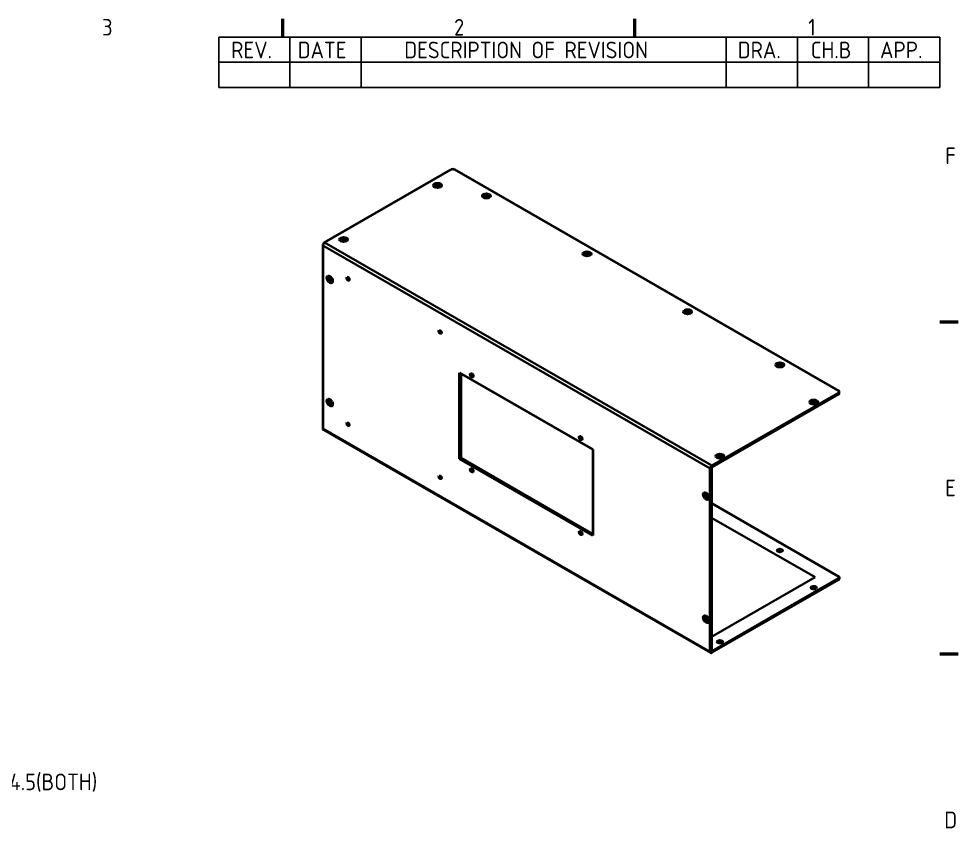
# Model space of a CAD drawing. Header units: millimetres. Extents: x 0 to 1188, y 0 to 840.
# Drawn here: x 779.7 to 1175.8, y 486.4 to 827.8 of the extents above; entities that cross this region are included whole.
import ezdxf

# ---------------------------------------------------------------- set-up
doc = ezdxf.new("R2010")
doc.units = ezdxf.units.MM
doc.header["$LTSCALE"] = 2
doc.layers.get('0').update_dxf_attribs({"color": 3, "lineweight": 25})
for name, color, linetype, lineweight in [('가시적인 것(ISO)', 3, 'Continuous', 40), ('가시적인 좁은 것(ISO)', 3, 'Continuous', 35), ('경계(ISO)', 7, 'Continuous', 50), ('기호(ISO)', 5, 'Continuous', 25)]:
    doc.layers.add(name, color=color, linetype=linetype, lineweight=lineweight)
doc.styles.add('문자 텍스트_PSTEK_POSCO', font='isocp.shx')
doc.styles.add('치수 텍스트_PSTEK_POSCO', font='isocp.shx')
doc.dimstyles.new('치수_PSTEK_POSCO$7', dxfattribs={"dimscale": 2, "dimtxt": 3.5, "dimasz": 2.5, "dimexe": 2, "dimexo": 2.5, "dimgap": 1, "dimtad": 1, "dimrnd": 1e-08, "dimdsep": 46, "dimtxsty": '치수 텍스트_PSTEK_POSCO', "dimcen": 0.09, "dimdle": 10, "dimclrd": 7, "dimclre": 7, "dimclrt": 2, "dimadec": 1, "dimazin": 2, "dimtfac": 1, "dimtmove": 0, "dimatfit": 3, "dimfxl": 0, "dimtolj": 1, "dimlwd": -1, "dimlwe": -1, "dimarcsym": 0})

# ---------------------------------------------------------------- blocks, each defined once
blk = doc.blocks.new('경계 Default Border')
at = {"layer": '경계(ISO)'}
for p, q in [((445.4999923706055, 410), (445.4999923706055, 413.8999938964844)), ((519.7499847412109, 410), (519.7499847412109, 413.8999938964844)), ((584.0000152587891, 350), (587.9000091552734, 350)), ((584.0000152587891, 280), (587.9000091552734, 280))]:
    blk.add_line(p, q, dxfattribs=at)
at = {"layer": '경계(ISO)', "color": 2, "char_height": 3.499999940395355, "attachment_point": 7, "style": '문자 텍스트_PSTEK_POSCO'}
for s, insert in [('3', (407.4049628911206, 410.3666269379668)), ('2', (481.6073627700749, 410.3666269379668)), ('1', (556.2754104957878, 410.4)), ('F', (585.1519627901149, 383.2500000298023)), ('E', (585.1519627901149, 313.2166269677691)), ('D', (584.9579818578792, 243.2166269677691))]:
    blk.add_mtext(s, dxfattribs=dict(at, insert=insert))
blk = doc.blocks.new('리비전 내역')
at = {"layer": '기호(ISO)'}
for p, q in [((432.0000152587891, 410), (584.0000152587891, 410)), ((432.0000152587891, 410), (432.0000152587891, 404.7200000596047)), ((447.0000152587891, 410), (447.0000152587891, 404.7200000596047)), ((462.0000152587891, 410), (462.0000152587891, 404.7200000596047)), ((539.0000152587891, 410), (539.0000152587891, 404.7200000596047)), ((554.0000152587891, 410), (554.0000152587891, 404.7200000596047)), ((569.0000152587891, 410), (569.0000152587891, 404.7200000596047)), ((584.0000152587891, 410), (584.0000152587891, 404.7200000596047)), ((432.0000152587891, 404.7200000596047), (584.0000152587891, 404.7200000596047)), ((432.0000152587891, 404.7200000596047), (432.0000152587891, 399.4400001192093)), ((447.0000152587891, 404.7200000596047), (447.0000152587891, 399.4400001192093)), ((462.0000152587891, 404.7200000596047), (462.0000152587891, 399.4400001192093)), ((539.0000152587891, 404.7200000596047), (539.0000152587891, 399.4400001192093)), ((554.0000152587891, 404.7200000596047), (554.0000152587891, 399.4400001192093)), ((569.0000152587891, 404.7200000596047), (569.0000152587891, 399.4400001192093)), ((584.0000152587891, 404.7200000596047), (584.0000152587891, 399.4400001192093)), ((432.0000152587891, 399.4400001192093), (584.0000152587891, 399.4400001192093))]:
    blk.add_line(p, q, dxfattribs=at)
at = {"layer": '기호(ISO)', "color": 2, "char_height": 3.499999940395355, "attachment_point": 7, "style": '문자 텍스트_PSTEK_POSCO'}
for s, insert in [('REV.', (434.6140164228511, 405.5724553301837)), ('DATE', (448.6399400325847, 405.5724553301837)), ('DESCRIPTION OF REVISION', (471.1098448129726, 405.5724553301837)), ('DRA.', (541.4200354906154, 405.5724553301837)), ('CH.B', (556.8079973550869, 405.5724553301837)), ('APP.', (571.4228354977357, 405.5849702284462))]:
    blk.add_mtext(s, dxfattribs=dict(at, insert=insert))

msp = doc.modelspace()

# ---------------------------------------------------------------- linework, layer by layer
at = {"layer": '가시적인 것(ISO)'}
for p, q in [((908.600618286928, 733.4313425521316), (961.9871802665045, 764.1746189434577)), ((963.4013938288775, 764.174618943458), (1125.328846720621, 670.9268004850273)), ((907.8935115057416, 732.2065997134968), (907.8935115057416, 654.9483964158767)), ((965.5227141724538, 642.2619398972331), (965.5227141724538, 678.5201548839997)), ((965.5227141724538, 678.5201548839997), (1021.737703276793, 646.148095637514)), ((966.0530442583436, 678.2147580986556), (966.0530442583436, 642.5673366825774)), ((1125.328846720621, 670.1124090574426), (1071.942284741045, 639.3691326661165)), ((1125.328846720621, 669.4992487138107), (1071.942284741045, 638.7559723224845)), ((1125.621739939435, 669.9064444276029), (1125.621739939435, 670.5196047712349)), ((908.1015860753439, 654.4890086935238), (1071.443252529461, 560.4267988075086)), ((1021.737703276793, 646.148095637514), (1021.737703276793, 609.8898806507474)), ((965.5227141724538, 642.2619398972331), (966.0530442583436, 642.5673366825774)), ((1021.737703276793, 609.8898806507474), (965.5227141724538, 642.2619398972331)), ((966.0530442583436, 642.5673366825774), (1021.737703276793, 610.5006742214357)), ((1071.235177959858, 560.8861865298614), (1071.235177959858, 638.1443898274815)), ((1071.765508045748, 638.4497866128258), (1071.765508045748, 561.1915833152058)), ((1125.328846720621, 592.6466632813533), (1071.765508045748, 623.4917386011089)), ((1125.328846720621, 591.8322718537678), (1071.942284741045, 561.0889954624433)), ((1071.942284741045, 560.4758351188113), (1125.328846720621, 591.2191115101368)), ((1125.621739939435, 592.239467567561), (1125.621739939435, 591.6263072239291))]:
    msp.add_line(p, q, dxfattribs=at)
for centre, major_axis, ratio, start_param, end_param in [((962.6942870476911, 763.7674232296655), (0.9999999999999964, -5.967448757360216e-14), 0.575861700985312, 0.7853981633978018, 2.356194490192614), ((956.2242599998359, 757.0468794261681), (1.125000000000001, 1.259409243559162e-14), 0.5758617009853119, 5.734490159861704, 9.97347310808723), ((956.2242599998359, 756.9038086793206), (1.125000000000006, 6.505213034913027e-16), 0.575861700985308, 0.1106462349598133, 3.030946418629978), ((976.8364226714249, 752.6288059315231), (1.125000000000001, 1.259409243559162e-14), 0.5758617009853119, 5.734490159861704, 9.97347310808723), ((976.8364226714249, 752.4857351846756), (1.125000000000004, 5.464378949326941e-16), 0.5758617009853081, 0.1106462349598134, 3.030946418629978), ((908.600618286928, 732.6137954272892), (0.4990322115842395, 0.8665834361452825), 0.5780931159156389, 0.7834644549747889, 2.354260781769515), ((916.626280253395, 734.2439194537938), (1.125, 1.252470349655255e-14), 0.5758617009853118, 5.734490159861704, 9.97347310808723), ((916.626280253395, 734.1008487069463), (1.125000000000004, 5.724587470723464e-16), 0.575861700985308, 0.1106462349598135, 3.030946418629978), ((1019.262829542624, 728.1970631039866), (1.125000000000001, 1.259409243559162e-14), 0.5758617009853119, 5.734490159861704, 9.97347310808723), ((1019.262829542624, 728.0539923571392), (1.125000000000001, 6.245004513516506e-16), 0.575861700985308, 0.1106462349598132, 3.030946418629978), ((911.1992357077891, 718.0992543873197), (-0.5614112380324559, 0.9749063656633229), 0.5780931159158106, 5.72598311776693, 9.981980150181833), ((911.3229793944968, 718.1705136372334), (-0.5614112380324575, 0.9749063656633254), 0.5780931159158107, 0.1100040301177385, 3.031588623472154), ((919.0304433094311, 718.4329763247422), (0.3992257692675532, -0.6932667489160953), 0.5780931159158107, 3.864589077462748, 5.560188883306066), ((1061.689236413823, 703.7653202764502), (1.125000000000001, 1.259409243559162e-14), 0.5758617009853119, 5.734490159861704, 9.97347310808723), ((1061.689236413823, 703.6222495296028), (1.125000000000001, 6.245004513516506e-16), 0.575861700985308, 0.1106462349598132, 3.030946418629978), ((957.9213162746971, 696.0372120661671), (0.3992257692675659, -0.6932667489161174), 0.5780931159158105, 3.864589077462748, 5.560188883306065), ((1100.580109379089, 681.3695560178752), (1.125000000000001, 1.259409243559162e-14), 0.5758617009853119, 5.734490159861704, 9.97347310808723), ((1100.580109379089, 681.2264852710277), (1.125000000000004, 5.464378949326941e-16), 0.5758617009853081, 0.1106462349598134, 3.030946418629978), ((971.1795684219469, 677.7741798096089), (0.4366531851363971, -0.7582605066269976), 0.5780931159158106, 3.791261710161476, 5.633516250607491), ((971.1795684219469, 677.7741798096089), (-0.3067800520714801, 0.532732167370263), 0.5780931159158108, 0.5981750219720965, 2.543417631618791), ((1124.621739939435, 670.5196047712349), (0.9999999999999876, -6.938893903907228e-17), 0.5758617009853118, 5.497787143782333, 7.068583470577215), ((1124.621739939435, 669.9064444276029), (0.9999999999998543, -3.469446951953614e-17), 0.575861700985312, 5.497787143782233, 6.283185307179586), ((911.1992357077891, 666.1850119598183), (-0.5614112380324559, 0.9749063656633229), 0.5780931159158106, 5.72598311776693, 9.981980150181833), ((911.3229793944968, 666.2562712097321), (-0.5614112380324575, 0.9749063656633254), 0.5780931159158107, 0.1100040301177385, 3.031588623472154), ((1114.899021698121, 665.6721612511819), (1.125000000000001, 1.259409243559162e-14), 0.5758617009853119, 5.734490159861704, 9.97347310808723), ((1114.899021698121, 665.5290905043344), (1.125000000000006, 6.505213034913027e-16), 0.575861700985308, 0.1106462349598133, 3.030946418629978), ((908.600618286928, 655.355592129669), (-0.4990322115841663, -0.8665834361452789), 0.5780931159156388, 5.495853435358956, 6.283185307179604), ((919.0304433094311, 657.1169419615517), (0.3992257692675532, -0.6932667489160953), 0.5780931159158107, 3.864589077462748, 5.560188883306066), ((1017.141509199079, 651.3064584131112), (0.4366531851363971, -0.7582605066269976), 0.5780931159158106, 3.791261710161476, 5.633516250607491), ((1017.141509199079, 651.3064584131112), (-0.3067800520714801, 0.532732167370263), 0.5780931159158108, 0.5981750219720965, 2.543417631618791), ((1075.30104195168, 642.8692012788075), (1.125, 1.252470349655255e-14), 0.5758617009853118, 5.734490159861704, 9.97347310808723), ((1075.30104195168, 642.72613053196), (1.125000000000004, 5.724587470723464e-16), 0.575861700985308, 0.1106462349598135, 3.030946418629978), ((971.1795684219469, 637.7143706923245), (0.4366531851363971, -0.7582605066269976), 0.5780931159158106, 3.791261710161379, 5.633516250607477), ((971.1795684219469, 637.7143706923245), (-0.3067800520714801, 0.532732167370263), 0.5780931159158108, 0.5981750219720965, 2.543417631618764), ((1071.942284741045, 638.5515855412739), (-0.4990322115841286, -0.8665834361453295), 0.5780931159156387, 3.925057108563834, 5.495853435358878), ((1071.942284741045, 638.5515855412739), (-0.1247580528960388, -0.216645859036344), 0.5780931159156389, 3.925057108564036, 5.495853435358617), ((957.9213162746971, 634.7211777029765), (0.3992257692675659, -0.6932667489161174), 0.5780931159158105, 3.864589077462748, 5.560188883306052), ((1069.873997406074, 626.7245362123334), (-0.5614112380324559, 0.9749063656633229), 0.5780931159158106, 5.725983117766948, 9.981980150181833), ((1069.997741092782, 626.7957954622472), (-0.5614112380324504, 0.9749063656633137), 0.5780931159158108, 0.1100040301177989, 3.031588623472155), ((1017.141509199079, 611.2466492958267), (0.4366531851363971, -0.7582605066269976), 0.5780931159158106, 3.791261710161379, 5.633516250607477), ((1017.141509199079, 611.2466492958267), (-0.3067800520714801, 0.532732167370263), 0.5780931159158108, 0.5981750219720965, 2.543417631618764), ((1100.580109379089, 603.4164376641384), (1.124999999999998, -7.979727989493312e-16), 0.5758617009853159, 0.110646234959705, 3.030946418629982), ((1100.580109379089, 602.9463480673539), (-1.700000000000023, -9.034439862887211e-14), 0.5758617009852992, 4.11241438915231, 5.312363571616837), ((1124.621739939435, 592.239467567561), (0.9999999999999964, -3.469446951953614e-17), 0.575861700985312, 5.497787143782333, 7.068583470577215), ((1124.621739939435, 591.6263072239291), (0.9999999999999609, 0), 0.5758617009853119, 5.497787143782233, 6.283185307179586), ((1114.899021698121, 587.7190428974452), (1.124999999999999, -7.546047120499111e-16), 0.5758617009853161, 0.1106462349597049, 3.030946418630091), ((1114.899021698121, 587.2489533006607), (-1.700000000000023, -9.034439862887211e-14), 0.5758617009852992, 4.11241438915231, 5.312363571616837), ((1069.873997406074, 574.8102937848322), (-0.5614112380324559, 0.9749063656633229), 0.5780931159158106, 5.725983117766948, 9.981980150181833), ((1069.997741092782, 574.8815530347458), (-0.5614112380324575, 0.9749063656633254), 0.5780931159158107, 0.1100040301177987, 3.031588623472154), ((1075.30104195168, 564.9160829250714), (1.125000000000001, -8.413408858487514e-16), 0.5758617009853159, 0.1106462349597051, 3.030946418630091), ((1075.30104195168, 564.4459933282869), (-1.700000000000032, -9.04137875679112e-14), 0.5758617009852992, 4.11241438915231, 5.312363571616837), ((1071.942284741045, 561.2933822436539), (-0.4990322115841886, -0.8665834361453143), 0.5780931159156389, 5.495853435359137, 7.066649762154001), ((1071.942284741045, 561.2933822436539), (-0.1247580528960473, -0.2166458590363288), 0.5780931159156389, 5.495853435359137, 7.066649762154001)]:
    msp.add_ellipse(centre, major_axis=major_axis, ratio=ratio, start_param=start_param, end_param=end_param, dxfattribs=at)
for centre, major_axis, ratio in [((956.2242599998359, 757.5169690229525), (-1.7, 9.332812300755222e-14), 0.5758617009853151), ((976.8364226714249, 753.0988955283076), (-1.699999999999996, 9.325873406851315e-14), 0.5758617009853151), ((916.626280253395, 734.7140090505782), (-1.7, 9.374445664178666e-14), 0.5758617009853152), ((1019.262829542624, 728.6671527007711), (-1.699999999999996, 9.325873406851315e-14), 0.5758617009853151), ((910.7926493086069, 717.8651168518891), (-0.8483547596934881, 1.473191841446797), 0.5780931159158108), ((918.5001132235413, 718.1275795393979), (-0.399225769267524, 0.6932667489161403), 0.5780931159158106), ((1061.689236413823, 704.2354098732346), (-1.699999999999996, 9.325873406851315e-14), 0.5758617009853151), ((957.3909861888073, 695.7318152808227), (-0.399225769267524, 0.6932667489161403), 0.5780931159158106), ((1100.580109379089, 681.8396456146597), (-1.699999999999996, 9.325873406851315e-14), 0.5758617009853151), ((970.649238336057, 677.4687830242647), (-0.4366531851363541, 0.7582605066270282), 0.5780931159158107), ((910.7926493086069, 665.9508744243876), (-0.8483547596934881, 1.473191841446797), 0.5780931159158108), ((1114.899021698121, 666.1422508479664), (-1.7, 9.332812300755222e-14), 0.5758617009853151), ((918.5001132235413, 656.8115451762073), (-0.399225769267524, 0.6932667489161403), 0.5780931159158106), ((1016.611179113189, 651.0010616277668), (-0.4366531851363541, 0.7582605066270282), 0.5780931159158107), ((1075.30104195168, 643.339290875592), (-1.7, 9.374445664178666e-14), 0.5758617009853152), ((970.649238336057, 637.4089739069801), (-0.4366531851363541, 0.7582605066270282), 0.5780931159158107), ((957.3909861888073, 634.4157809176322), (-0.399225769267524, 0.6932667489161403), 0.5780931159158106), ((1069.467411006892, 626.4903986769028), (-0.8483547596934881, 1.473191841446797), 0.5780931159158108), ((1016.611179113189, 610.9412525104824), (-0.4366531851363541, 0.7582605066270282), 0.5780931159158107), ((1100.580109379089, 603.5595084109858), (-1.125000000000002, 7.244205235679146e-14), 0.5758617009853089), ((1114.899021698121, 587.8621136442927), (-1.125000000000008, 7.244205235679148e-14), 0.5758617009853089), ((1069.467411006892, 574.5761562494016), (-0.8483547596934881, 1.473191841446797), 0.5780931159158108), ((1075.30104195168, 565.0591536719187), (-1.125000000000008, 7.237266341775237e-14), 0.5758617009853088)]:
    msp.add_ellipse(centre, major_axis=major_axis, ratio=ratio, dxfattribs=at)
at = {"layer": '가시적인 좁은 것(ISO)'}
for p, q in [((908.600618286928, 733.4313425521316), (1071.942284741045, 639.3691326661165)), ((1071.235177959858, 638.1443898274815), (907.8935115057416, 732.2065997134968)), ((1125.328846720621, 670.1124090574426), (1125.328846720621, 669.4992487138107)), ((907.8935115057416, 654.9483964158767), (1071.235177959858, 560.8861865298616)), ((1071.765508045748, 638.4497866128258), (1071.235177959858, 638.1443898274815)), ((1071.942284741045, 639.3691326661165), (1071.942284741045, 638.7559723224845)), ((1115.429351784009, 592.2394675675603), (1071.765508045748, 617.3838028942248)), ((1071.765508045748, 567.095132240881), (1115.429351784009, 592.2394675675603)), ((1125.328846720621, 591.8322718537678), (1125.328846720621, 591.2191115101368)), ((1071.235177959858, 560.8861865298614), (1071.765508045748, 561.1915833152058)), ((1071.765509367764, 561.1907936295935), (1071.942284741045, 561.0889954624433)), ((1071.942284741045, 561.0889954624433), (1071.942284741045, 560.4758351188113))]:
    msp.add_line(p, q, dxfattribs=at)

# ---------------------------------------------------------------- block references
at = {"xscale": 2, "yscale": 2, "zscale": 2}
msp.add_blockref('경계 Default Border', (0, 0), dxfattribs=at)
at = {"layer": '기호(ISO)', "xscale": 2, "yscale": 2, "zscale": 2}
msp.add_blockref('리비전 내역', (0, 0), dxfattribs=at)

# ---------------------------------------------------------------- texts
at = {"layer": '기호(ISO)', "color": 2, "insert": (669.6482195043175, 505.5869599928171), "char_height": 6.99999988079071, "width": 169.4226536035538, "attachment_point": 4, "line_spacing_factor": 0.612500011920929, "style": '치수 텍스트_PSTEK_POSCO'}
msp.add_mtext('{16-90° \\fAIGDT|b0|i0;\\H7.0000;n\\fisocp|b0|i0;\\H7.0000;6.8 카운터싱크 \\fAIGDT|b0|i0;\\H7.0000;n\\fisocp|b0|i0;\\H7.0000;4.5(BOTH)}', dxfattribs=at)

# ---------------------------------------------------------------- leaders
at = {"layer": '기호(ISO)', "color": 7, "annotation_type": 0, "has_hookline": 1, "hookline_direction": 0, "text_width": 156.3970829119955}
msp.add_leader([(623.3094317779357, 573.0265982934601), (662.6482195043175, 505.5869599928171), (667.6482195043175, 505.5869599928171)], dimstyle='치수_PSTEK_POSCO$7', override={"dimtad": 0}, dxfattribs=at)

doc.saveas('drawing.dxf')
